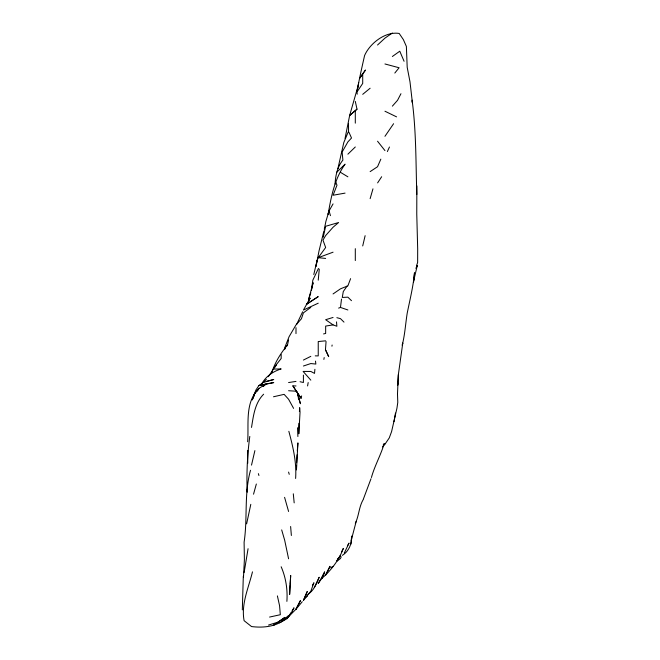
<?xml version="1.0" encoding="UTF-8"?>
<svg xmlns="http://www.w3.org/2000/svg" width="660" height="660" viewBox="0 0 660 660"><rect width="100%" height="100%" fill="white"/><g stroke="black" fill="none" stroke-linecap="round" stroke-linejoin="round"><path stroke-width="0.99" d="M247.153 491.89C246.535 473.393 247.285 454.765 249.802 436.433M247.748 463.295L247.764 450.392M416.807 194.494C415.8 163.053 416.287 131.381 412.096 100.155M286.885 601.384C287.719 589.545 285.887 577.673 281.168 566.767M243.499 577.03L244.39 559.73L244.101 542.19C247.731 518.372 243.952 493.762 250.503 470.266M295.614 478.459C296.744 462.445 292.966 446.663 288.841 431.31M298.864 423.316L298.807 433.818L300.044 412.096L299.673 407.641L299.409 411.592M402.328 344.743L402.79 343.018L398.343 374.698L397.493 393.962L397.782 402.361L396.957 408.136L391.586 431.615L389.251 437.927L385.201 443.866M242.319 609.889L243.309 576.221M296.423 469.433L296.563 465.547M296.67 462.635L297.058 454.798M413.63 281.927L414.488 272.737C413.292 286.407 409.901 299.788 407.195 313.236C405.504 323.936 404.893 334.843 402.179 345.345M290.012 585.362L289.649 594.413L290.697 575.454L290.053 584.389M296.464 469.953L297.924 442.885L297.297 450.854M398.343 374.698L397.708 385.283L397.848 382.973M247.648 441.763C248.993 423.613 244.547 402.418 259.157 388.228L266.178 383.988L258.935 385.498L255.833 390.151L252.268 399.985M350.922 544.195L351.664 536.06C351.986 543.559 348.967 551.339 342.342 555.34M326.065 341.525L325.454 349.726L328.697 356.647L325.652 350.08M395.488 413.077L393.987 421.666M314.894 369.311L314.523 373.387L310.819 371.448L303.105 371.415L310.819 380.152M318.236 280.162L319.283 269.123M335.057 184.074C335.495 175.634 337.342 166.732 342.895 160.124L342.136 152.006L347.886 141.9L351.516 138.031L348.892 132.14M338.629 308.113L340.477 307.436L341.509 299.079M331.939 346.211L332.12 345.023M244.101 572.665L248.069 548.707M316.049 266.195L319.019 250.948L323.895 231.016M246.617 523.867L250.808 504.331M316.049 266.236L317.006 260.675L318.236 257.689L325.652 247.508L322.971 240.108L325.652 235.562L333.061 227.238L338.605 222.527L325.652 226.289L323.251 237.179M323.87 359.428L324.192 357.563M307.585 385.951L308.179 382.552M357.002 91.888C359.065 79.695 361.861 67.65 364.567 55.597C369.683 43.527 385.399 31.136 399.193 33.462L403.367 39.608L406.378 46.439L407.195 67.279L409.992 81.823L412.417 102.869L412.203 101.062M357.159 90.997L358.693 82.525M251.518 427.433C253.432 415.734 254.826 403.037 263.637 394.201M251.518 465.118L254.884 450.615M324.291 229.218L325.924 221.282L329.051 210.919L333.061 203.899M345.04 138.484L349.651 115.467L358.05 86.072M286.498 346.5L287.504 344.941L288.585 339.941M313.797 274.519L317.006 260.675M362.711 245.941L365.128 235.678M351.178 540.54L356.161 521.54M413.671 280.822L417.227 265.757L416.295 267.523M295.993 385.968L292.867 385.885L301.051 398.277L301.637 395.901M337.903 168.597L343.819 142.469L348.554 131.175L348.496 123.354M253.531 494.191L256.344 484.011M336.699 172.26L345.073 164.175C334.488 178.959 331.155 196.795 328.102 214.302L329.051 210.919L330.454 215.655M371.415 477.502C374.649 465.828 380.762 455.21 384.219 443.586L383.188 445.12M370.128 198.668L372.966 188.843M252.475 571.849C248.605 587.755 240.95 604.156 244.101 620.672L251.518 626.554C264.627 628.229 279.625 626.365 288.585 615.64L281.828 621.043M310.819 292.718L308.5 299.822L313.129 282.695L311.421 290.268L312.823 280.203L318.45 268.405M355.303 523.355C358.957 515.798 358.9 507.152 363.066 499.843M271.879 372.273C275.08 362.175 280.855 353.1 287.504 344.941M416.633 265.378L417.64 262.49L417.681 248.902L416.765 214.137L416.848 185.914M363.289 499.315L370.994 478.747M350.592 278.644L347.886 285.829L340.477 288.832L333.061 293.947M252.805 398.739L254.479 394.35L253.399 397.18M284.699 347.803L289.072 336.724L295.993 324.926L301.447 318.747L303.41 312.84L310.819 307.37M302.643 311.767L296.579 324.497M303.41 600.476L307.189 591.616L303.41 600.476L310.819 591.212L313.929 582.755L312.411 585.304M380.837 159.151L377.545 166.724L370.128 171.625M341.236 556.792L340.477 558.5L337.318 560.951M387.354 151.577L389.466 147.007M314.292 587.515L319.192 577.236C316.627 583.564 313.937 590.568 307.849 594.346M308.146 302.288L310.159 298.105L303.41 310.076L318.236 303.196M415.915 268.455L417.227 265.757M321.585 578.614L324.654 571.824L321.593 578.622L318.236 583.44L324.184 573.251L321.593 578.622C331.023 570.487 338.968 560.175 343.349 548.386L341.534 551.9M275.269 366.976L276.589 364.32L281.168 358.512L281.168 354.511M344.281 553.088L349.016 543.097L347.539 545.663M400.95 93.72L397.534 100.312L392.37 106.144M336.988 560.687L337.895 558.929M257.433 391.075L258.935 388.377L254.207 394.193L255.7 392.914M261.277 384.706C265.238 376.802 272.844 371.456 281.168 368.94L273.76 369.064M279.576 622.842L287.116 618.635L291.043 612.612M292.034 611.003L294.005 607.794L291.547 612.637L287.116 618.635M268.348 376.678L276.589 364.32M284.493 349.618L285.5 348.059M377.611 182.886L381.653 176.74M337.095 560.711L340.477 555.605L337.384 559.49M355.303 101.417L357.01 109.172L349.651 115.467L357.01 109.172M393.591 123.717L384.953 136.315M362.711 73.821L359.576 78.391L365.5 70.034L362.711 73.821L362.711 83.432L356.878 92.136L357.241 94.165M347.061 286.118L343.283 291.547L342.284 297.437L347.886 297.165L351.483 300.688M302.263 601.697L295.993 609.213L288.585 616.638M394.812 73.054L399.094 67.757L384.953 63.971M382.511 446.96L384.953 444.18M266.656 383.905L273.76 382.577L258.935 385.498L263.439 382.404L266.343 379.36M347.886 154.192L355.303 146.974M377.536 45.02L384.953 38.131L392.37 33M263.183 386.537L266.178 383.988M304.936 597.902L307.23 596.005L305.506 596.929M362.711 94.339L370.128 88.234M392.37 56.496L399.778 51.208L404.077 61.281M278.239 622.075L284.914 617.364L273.751 625.053L278.239 622.075L268.554 625.036M330.594 567.765L333.061 566.379M303.41 360.063L310.819 356.35M333.061 252.186L318.236 257.689L325.652 258.431M303.41 366.019L310.819 363.553L315.843 364.064L315.505 361.102M333.061 317.46L325.652 319.712L333.061 324.877L336.864 326.246L336.517 321.882M263.439 382.404L273.76 379.516L266.343 381.356M273.512 396.775L284.122 394.35L288.585 399.259L293.593 408.375M323.557 333.927L325.652 333.457L325.652 326.081L333.061 324.877M269.569 617.067L280.327 614.716L279.568 605.715L277.39 595.897M345.064 193.116L333.061 195.244L336.988 185.188L335.495 181.525M288.585 382.552L295.993 381.406M325.652 340.824L318.236 341.55L318.236 355.905L315.241 355.855M288.585 390.72L295.993 391.198M300.069 381.736L303.41 382.495L303.41 375.119M336.856 317.691L340.477 318.648L343.992 322.129M340.477 307.436L347.886 309.969M384.953 111.226L396.577 116.869M340.477 172.326L347.886 176.822M377.545 141.215L384.953 150.604M292.867 385.885L301.051 398.277M297.19 391.949L300.415 403.747L297.454 392.931M284.584 497.335L288.585 511.475M258.373 473.641L258.926 475.497M281.68 529.897L284.666 540.185L288.585 558.789M288.585 472.082L289.237 474.334M297.899 393.739L298.559 399.721M293.296 493.804L294.178 502.87M290.623 526.498L291.365 535.491M297.512 427.754L297.891 436.532M247.112 489.34L247.178 491.989M355.303 110.632L355.303 123.156M355.303 248.663L355.303 260.56M295.993 327.657L295.993 333.605M329.975 566.338L325.652 575.033L329.975 566.338M300.407 600.633L295.993 609.213L300.407 600.633M310.819 301.422L306.314 304.441L318.236 296.629L310.819 301.422"/></g></svg>
